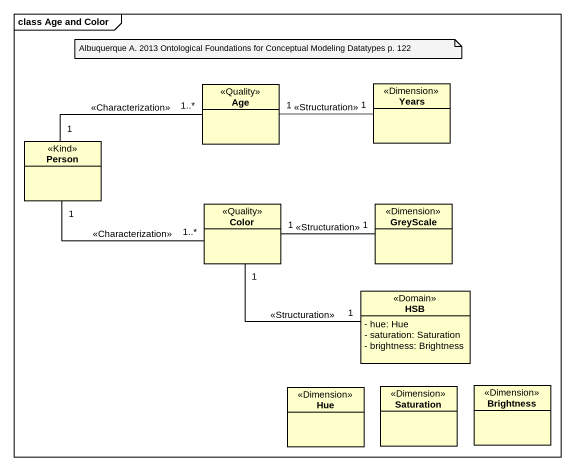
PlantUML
@startuml
mainframe class Age and Color
hide circle
hide empty members
skinparam classAttributeIconSize 0
class Age <<Quality>>
class Years <<Dimension>>
class "Person" as Person_ <<Kind>>
class Color <<Quality>>
class GreyScale <<Dimension>>
class HSB <<Domain>> {
  - hue: Hue
  - saturation: Saturation
  - brightness: Brightness
}
class Hue <<Dimension>>
class Saturation <<Dimension>>
class Brightness <<Dimension>>
Age "1" -right- "1" Years : <<Structuration>>
Age "1..*" -left- "1" Person_ : <<Characterization>>
Color "1..*" -left- "1" Person_ : <<Characterization>>
Color "1" -right- "1" GreyScale : <<Structuration>>
Color "1" -right- "1" HSB : <<Structuration>>
note as N1
  Albuquerque A. 2013 Ontological Foundations for Conceptual Modeling Datatypes p. 122
end note
@enduml
